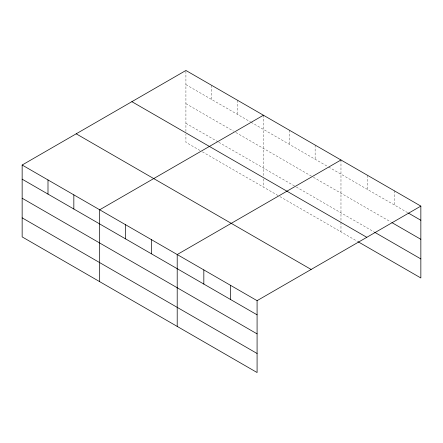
<?xml version="1.0" encoding="UTF-8"?>
<svg xmlns="http://www.w3.org/2000/svg" width="443" height="443" viewBox="0 0 443 443"><rect width="100%" height="100%" fill="white"/><g stroke="black" fill="none" stroke-linecap="round" stroke-linejoin="round"><path stroke-width="0.33" stroke-dasharray="2.21 1.66" d="M185.916 131.46L185.916 70.47M185.916 84.635L250.522 121.936M251.109 122.274L328.053 166.695M328.64 167.033L407.831 212.756M185.916 103.679L233.489 131.145M235.842 132.501L312.78 176.923M313.367 177.261L390.676 221.893M185.916 123.298L218.222 141.948M218.809 142.286L295.747 186.708M296.334 187.046L374.108 231.949M200.014 150.482L185.916 142.341L185.916 134.179M202.362 151.838L279.3 196.26M279.893 196.598L357.54 241.429M394.226 190.734L394.226 204.899M367.596 175.362L367.596 189.526M340.972 159.989L340.972 221.661M340.972 222.342L340.972 231.861M315.128 145.071L315.128 159.231M289.29 130.153L289.29 144.313M263.447 115.23L263.447 176.22M263.447 178.939L263.447 187.101M237.603 100.312L237.603 114.471M211.76 85.388L211.76 99.553"/><path stroke-width="0.66" d="M257.084 333.867L257.084 300.659L22.15 165.023L22.15 236.894L257.084 372.53L257.084 333.867L22.15 198.226M358.132 241.767L420.85 277.977L420.85 206.106L185.916 70.47L22.15 165.023M263.447 115.23L99.675 209.783L99.675 281.654M340.972 159.989L177.206 254.542L177.206 326.413M257.084 300.659L420.85 206.106M408.424 213.094L420.85 220.271M391.856 222.574L420.85 239.314M374.7 232.293L420.85 258.933M131.876 101.674L366.804 237.31M76.196 133.819L311.124 269.455M22.15 179.182L257.084 314.818M22.15 217.851L257.084 353.486M230.454 285.286L230.454 299.446M203.83 269.914L203.83 284.074M151.362 239.619L151.362 253.784M125.519 224.701L125.519 238.866M73.837 194.859L73.837 209.024M47.994 179.941L47.994 194.1"/></g></svg>
